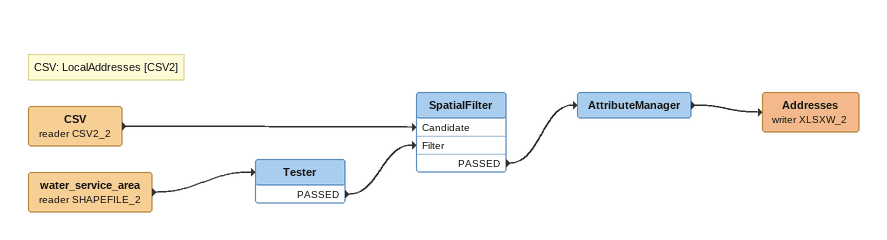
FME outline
Note: CSV: LocalAddresses [CSV2]
CSV (reader CSV2_2)
    -> SpatialFilter [Candidate]
water_service_area (reader SHAPEFILE_2)
    -> Tester
Tester
    PASSED -> SpatialFilter [Filter]
SpatialFilter
    PASSED -> AttributeManager
AttributeManager
    -> Addresses (writer XLSXW_2)
Addresses (writer XLSXW_2)
